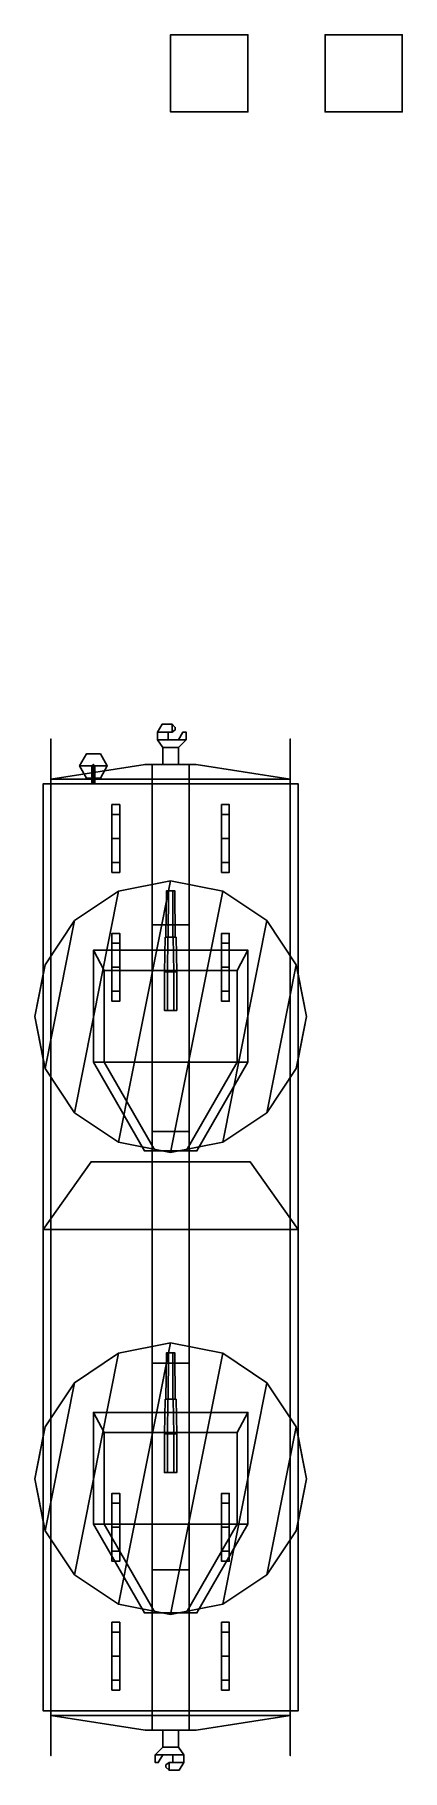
# Model space of a CAD drawing. Header units: millimetres. Extents: x -1.8 to 3, y -6.8 to 15.7.
import ezdxf

# ---------------------------------------------------------------- set-up
doc = ezdxf.new("R2010")
doc.units = ezdxf.units.MM
for name, color, linetype in [('gun', 1, 'Continuous'), ('turret', 2, 'Continuous'), ('wheel', 2, 'Continuous')]:
    doc.layers.add(name, color=color, linetype=linetype)

msp = doc.modelspace()

# ---------------------------------------------------------------- linework, layer by layer
for points in [[(1, 15.72, 1), (1, 15.72), (0, 15.72), (0, 15.72, 1)], [(1, 15.72), (1, 14.72), (0, 14.72), (0, 15.72)], [(0, 15.72), (0, 14.72), (0, 14.72, 1), (0, 15.72, 1)], [(0, 15.72, 1), (0, 14.72, 1), (1, 14.72, 1), (1, 15.72, 1)], [(1, 14.72, 1), (1, 14.72), (1, 15.72), (1, 15.72, 1)], [(3, 15.72), (3, 14.72), (2, 14.72), (2, 15.72)], [(2, 15.72), (2, 14.72), (3, 14.72), (3, 15.72)], [(0, 14.72, 1), (0, 14.72), (1, 14.72), (1, 14.72, 1)], [(-0.11, 6.78, 0.77), (-0.17, 6.68, 0.77), (-0.17, 6.68, 0.97), (-0.11, 6.78, 0.97)], [(0.02, 6.78, 0.77), (0.02, 6.68, 0.77), (-0.17, 6.68, 0.77), (-0.11, 6.78, 0.77)], [(-0.17, 6.68, 0.97), (0.02, 6.68, 0.97), (0.02, 6.78, 0.97), (-0.11, 6.78, 0.97)], [(-0.11, 6.78, 0.97), (0.02, 6.78, 0.97), (0.02, 6.78, 0.77), (-0.11, 6.78, 0.77)], [(0.02, 6.68, 0.97), (0.06, 6.71, 0.97), (0.06, 6.74, 0.97), (0.02, 6.78, 0.97)], [(0.06, 6.74, 0.77), (0.06, 6.71, 0.77), (0.02, 6.68, 0.77), (0.02, 6.78, 0.77)], [(0.02, 6.78, 0.97), (0.06, 6.74, 0.97), (0.06, 6.74, 0.77), (0.02, 6.78, 0.77)], [(-1.55, 6.59, 0.35), (-1.55, -6.59, 0.35), (-1.55, -6.51, 0.71), (-1.55, 6.51, 0.71)], [(-1.55, 6.51, 0.71), (-1.55, -6.51, 0.71), (-1.55, -6.59, 0.35), (-1.55, 6.59, 0.35)], [(-0.17, 6.58, 0.97), (-0.03, 6.58, 0.97), (-0.03, 6.68, 0.97), (-0.17, 6.68, 0.97)], [(-0.03, 6.68, 0.77), (-0.03, 6.58, 0.77), (-0.17, 6.58, 0.77), (-0.17, 6.68, 0.77)], [(-0.17, 6.68, 0.77), (-0.17, 6.58, 0.77), (-0.17, 6.58, 0.97), (-0.17, 6.68, 0.97)], [(-0.1, 6.48, 0.97), (0.1, 6.48, 0.97), (0.2, 6.58, 0.97), (-0.17, 6.58, 0.97)], [(0.2, 6.58, 0.77), (0.1, 6.48, 0.77), (-0.1, 6.48, 0.77), (-0.17, 6.58, 0.77)], [(-0.17, 6.58, 0.77), (-0.1, 6.48, 0.77), (-0.1, 6.48, 0.97), (-0.17, 6.58, 0.97)], [(-0.03, 6.68, 0.97), (-0.03, 6.58, 0.97), (-0.03, 6.58, 0.77), (-0.03, 6.68, 0.77)], [(-0.03, 6.68, 0.77), (0.02, 6.68, 0.77), (0.02, 6.68, 0.97), (-0.03, 6.68, 0.97)], [(-0.03, 6.58, 0.97), (0.1, 6.58, 0.97), (0.1, 6.58, 0.77), (-0.03, 6.58, 0.77)], [(0.02, 6.68, 0.77), (0.06, 6.71, 0.77), (0.06, 6.71, 0.97), (0.02, 6.68, 0.97)], [(0.06, 6.74, 0.97), (0.06, 6.71, 0.97), (0.06, 6.71, 0.77), (0.06, 6.74, 0.77)], [(0.16, 6.68, 0.77), (0.1, 6.58, 0.77), (0.1, 6.58, 0.97), (0.16, 6.68, 0.97)], [(0.2, 6.68, 0.77), (0.2, 6.58, 0.77), (0.1, 6.58, 0.77), (0.16, 6.68, 0.77)], [(0.1, 6.58, 0.97), (0.2, 6.58, 0.97), (0.2, 6.68, 0.97), (0.16, 6.68, 0.97)], [(0.2, 6.58, 0.97), (0.1, 6.48, 0.97), (0.1, 6.48, 0.77), (0.2, 6.58, 0.77)], [(0.16, 6.68, 0.97), (0.2, 6.68, 0.97), (0.2, 6.68, 0.77), (0.16, 6.68, 0.77)], [(0.2, 6.68, 0.97), (0.2, 6.58, 0.97), (0.2, 6.58, 0.77), (0.2, 6.68, 0.77)], [(1.55, 6.51, 0.71), (1.55, -6.51, 0.71), (1.55, -6.59, 0.35), (1.55, 6.59, 0.35)], [(1.55, 6.59, 0.35), (1.55, -6.59, 0.35), (1.55, -6.51, 0.71), (1.55, 6.51, 0.71)], [(-1.55, 6.51, 0.71), (-1.55, -6.51, 0.71), (-1.55, -6.51, 0.89), (-1.55, 6.51, 0.89)], [(-1.55, 6.51, 0.89), (-1.55, -6.51, 0.89), (-1.55, -6.51, 0.71), (-1.55, 6.51, 0.71)], [(-1.55, 6.5, 1.02), (-1.55, -6.5, 1.02), (-1.55, -6.51, 0.89), (-1.55, 6.51, 0.89)], [(-1.55, 6.51, 0.89), (-1.55, -6.51, 0.89), (-1.55, -6.5, 1.02), (-1.55, 6.5, 1.02)], [(-1.55, 6.45, 1.15), (-1.55, -6.45, 1.15), (-1.55, -6.5, 1.02), (-1.55, 6.5, 1.02)], [(-1.55, 6.5, 1.02), (-1.55, -6.5, 1.02), (-1.55, -6.45, 1.15), (-1.55, 6.45, 1.15)], [(-1.09, 6.396, 1.94), (-1.18, 6.24, 1.94), (-0.82, 6.24, 1.94), (-0.91, 6.396, 1.94)], [(-0.91, 6.396, 1.94), (-0.82, 6.24, 1.94), (-1.18, 6.24, 1.94), (-1.09, 6.396, 1.94)], [(-0.1, 6.48, 0.81), (-0.1, 6.26, 0.81), (-0.1, 6.26, 0.93), (-0.1, 6.48, 0.93)], [(-0.1, 6.48, 0.93), (-0.1, 6.26, 0.93), (0.1, 6.26, 0.93), (0.1, 6.48, 0.93)], [(0.1, 6.48, 0.81), (0.1, 6.26, 0.81), (-0.1, 6.26, 0.81), (-0.1, 6.48, 0.81)], [(-0.1, 6.48, 0.77), (0.1, 6.48, 0.77), (0.1, 6.48, 0.97), (-0.1, 6.48, 0.97)], [(0.1, 6.26, 0.93), (0.1, 6.26, 0.81), (0.1, 6.48, 0.81), (0.1, 6.48, 0.93)], [(1.55, 6.5, 1.02), (1.55, -6.5, 1.02), (1.55, -6.51, 0.89), (1.55, 6.51, 0.89)], [(1.55, 6.51, 0.89), (1.55, -6.51, 0.89), (1.55, -6.5, 1.02), (1.55, 6.5, 1.02)], [(1.55, 6.51, 0.71), (1.55, -6.51, 0.71), (1.55, -6.51, 0.89), (1.55, 6.51, 0.89)], [(1.55, 6.51, 0.89), (1.55, -6.51, 0.89), (1.55, -6.51, 0.71), (1.55, 6.51, 0.71)], [(1.55, 6.45, 1.15), (1.55, -6.45, 1.15), (1.55, -6.5, 1.02), (1.55, 6.5, 1.02)], [(1.55, 6.5, 1.02), (1.55, -6.5, 1.02), (1.55, -6.45, 1.15), (1.55, 6.45, 1.15)], [(-0.33, 6.26, 1.15), (-1.55, 6.07, 1.15), (-1.55, 6.07, 1.35), (-0.33, 6.26, 1.35)], [(-0.33, 6.26, 1.35), (-1.55, 6.07, 1.35), (1.55, 6.07, 1.35), (0.33, 6.26, 1.35)], [(0.33, 6.26, 1.15), (1.55, 6.07, 1.15), (-1.55, 6.07, 1.15), (-0.33, 6.26, 1.15)], [(-0.82, 6.24, 1.94), (-0.91, 6.084, 1.94), (-1.09, 6.084, 1.94), (-1.18, 6.24, 1.94)], [(-1.18, 6.24, 1.94), (-1.09, 6.084, 1.94), (-0.91, 6.084, 1.94), (-0.82, 6.24, 1.94)], [(-1, 6.26, 1.35), (-1.02, 6.24, 1.35), (-1.02, 6.24, 1.94), (-1, 6.26, 1.94)], [(-1.02, 6.24, 1.35), (-1, 6.22, 1.35), (-1, 6.22, 1.94), (-1.02, 6.24, 1.94)], [(-1, 6.01, 1.78), (-1.02, 6.01, 1.8), (-1.02, 6.24, 1.8), (-1, 6.22, 1.78)], [(-1.02, 6.01, 1.8), (-1, 6.01, 1.82), (-1, 6.22, 1.82), (-1.02, 6.24, 1.8)], [(-0.98, 6.24, 1.35), (-1, 6.26, 1.35), (-1, 6.26, 1.94), (-0.98, 6.24, 1.94)], [(-1, 6.22, 1.35), (-0.98, 6.24, 1.35), (-0.98, 6.24, 1.94), (-1, 6.22, 1.94)], [(-0.98, 6.01, 1.8), (-1, 6.01, 1.78), (-1, 6.22, 1.78), (-0.98, 6.24, 1.8)], [(-1, 6.01, 1.82), (-0.98, 6.01, 1.8), (-0.98, 6.24, 1.8), (-1, 6.22, 1.82)], [(0.33, 6.26, 1.35), (0.33, 6.26, 1.15), (-0.33, 6.26, 1.15), (-0.33, 6.26, 1.35)], [(-0.24, 6.26, 0.77), (-0.24, -6.26, 0.77), (-0.24, -6.26, 1.15), (-0.24, 6.26, 1.15)], [(0.24, 6.26, 1.15), (0.24, 6.26, 0.77), (-0.24, 6.26, 0.77), (-0.24, 6.26, 1.15)], [(-0.1, 6.26, 0.93), (-0.1, 6.26, 0.81), (0.1, 6.26, 0.81), (0.1, 6.26, 0.93)], [(0.24, -6.26, 1.15), (0.24, -6.26, 0.77), (0.24, 6.26, 0.77), (0.24, 6.26, 1.15)], [(1.55, 6.07, 1.35), (1.55, 6.07, 1.15), (0.33, 6.26, 1.15), (0.33, 6.26, 1.35)], [(-1.65, 6.01, 1.35), (-1.65, -6.01, 1.35), (-1.65, -6.01, 3.05), (-1.65, 6.01, 3.05)], [(-1.65, 6.01, 3.05), (-1.65, 0.23, 3.05), (1.65, 0.23, 3.05), (1.65, 6.01, 3.05)], [(1.65, 6.01, 3.05), (1.65, 6.01, 1.35), (-1.65, 6.01, 1.35), (-1.65, 6.01, 3.05)], [(1.65, 6.01, 1.35), (1.65, -6.01, 1.35), (-1.65, -6.01, 1.35), (-1.65, 6.01, 1.35)], [(1.55, 6.07, 1.15), (1.55, -6.07, 1.15), (-1.55, -6.07, 1.15), (-1.55, 6.07, 1.15)], [(-1.55, 6.07, 1.15), (-1.55, -6.07, 1.15), (-1.55, -6.07, 1.35), (-1.55, 6.07, 1.35)], [(-1.55, 6.07, 1.35), (-1.55, 6.01, 1.35), (1.55, 6.01, 1.35), (1.55, 6.07, 1.35)], [(1.55, -6.07, 1.35), (1.55, -6.07, 1.15), (1.55, 6.07, 1.15), (1.55, 6.07, 1.35)], [(1.65, -6.01, 3.05), (1.65, -6.01, 1.35), (1.65, 6.01, 1.35), (1.65, 6.01, 3.05)], [(-0.674, 4.616, 3.23), (-1.245, 1.745, 3.23), (-0.674, 1.364, 3.23), (0, 4.75, 3.23)], [(0, 4.75, 3.05), (-0.674, 4.616, 3.05), (-0.674, 4.616, 3.23), (0, 4.75, 3.23)], [(0, 4.75, 3.23), (-0.674, 1.364, 3.23), (0, 1.23, 3.23), (0.674, 4.616, 3.23)], [(0.674, 4.616, 3.05), (0, 4.75, 3.05), (0, 4.75, 3.23), (0.674, 4.616, 3.23)], [(-1.245, 4.235, 3.23), (-1.626, 2.316, 3.23), (-1.245, 1.745, 3.23), (-0.674, 4.616, 3.23)], [(-0.674, 4.616, 3.05), (-1.245, 4.235, 3.05), (-1.245, 4.235, 3.23), (-0.674, 4.616, 3.23)], [(0.674, 4.616, 3.23), (0, 1.23, 3.23), (0.674, 1.364, 3.23), (1.245, 4.235, 3.23)], [(1.245, 4.235, 3.05), (0.674, 4.616, 3.05), (0.674, 4.616, 3.23), (1.245, 4.235, 3.23)], [(-1.626, 3.664, 3.23), (-1.76, 2.99, 3.23), (-1.626, 2.316, 3.23), (-1.245, 4.235, 3.23)], [(-1.245, 4.235, 3.05), (-1.626, 3.664, 3.05), (-1.626, 3.664, 3.23), (-1.245, 4.235, 3.23)], [(-0.24, 1.5, 0.39), (-0.24, -1.5, 0.39), (-0.24, -4.18, 0.77), (-0.24, 4.18, 0.77)], [(0.24, 4.18, 0.77), (0.24, 1.5, 0.39), (-0.24, 1.5, 0.39), (-0.24, 4.18, 0.77)], [(0.24, -4.18, 0.77), (0.24, -1.5, 0.39), (0.24, 1.5, 0.39), (0.24, 4.18, 0.77)], [(1.245, 4.235, 3.23), (0.674, 1.364, 3.23), (1.245, 1.745, 3.23), (1.626, 3.664, 3.23)], [(1.626, 3.664, 3.05), (1.245, 4.235, 3.05), (1.245, 4.235, 3.23), (1.626, 3.664, 3.23)], [(-1.626, 3.664, 3.05), (-1.76, 2.99, 3.05), (-1.76, 2.99, 3.23), (-1.626, 3.664, 3.23)], [(1.626, 3.664, 3.23), (1.245, 1.745, 3.23), (1.626, 2.316, 3.23), (1.76, 2.99, 3.23)], [(1.76, 2.99, 3.05), (1.626, 3.664, 3.05), (1.626, 3.664, 3.23), (1.76, 2.99, 3.23)], [(-1.65, 3.543, 3.05), (-1.65, 2.437, 3.05), (-1.65, 2.437, 3.05), (-1.76, 2.99, 3.05)], [(1.65, 2.437, 3.05), (1.65, 3.543, 3.05), (1.76, 2.99, 3.05), (1.65, 2.437, 3.05)], [(-1.76, 2.99, 3.05), (-1.626, 2.316, 3.05), (-1.626, 2.316, 3.23), (-1.76, 2.99, 3.23)], [(1.626, 2.316, 3.05), (1.76, 2.99, 3.05), (1.76, 2.99, 3.23), (1.626, 2.316, 3.23)], [(-1.626, 2.316, 3.05), (-1.245, 1.745, 3.05), (-1.245, 1.745, 3.23), (-1.626, 2.316, 3.23)], [(1.245, 1.745, 3.05), (1.626, 2.316, 3.05), (1.626, 2.316, 3.23), (1.245, 1.745, 3.23)], [(-1.245, 1.745, 3.05), (-0.674, 1.364, 3.05), (-0.674, 1.364, 3.23), (-1.245, 1.745, 3.23)], [(0.674, 1.364, 3.05), (1.245, 1.745, 3.05), (1.245, 1.745, 3.23), (0.674, 1.364, 3.23)], [(-0.674, 1.364, 3.05), (0, 1.23, 3.05), (0, 1.23, 3.23), (-0.674, 1.364, 3.23)], [(0.24, 1.5, 0.39), (0.24, -1.5, 0.39), (-0.24, -1.5, 0.39), (-0.24, 1.5, 0.39)], [(0, 1.23, 3.05), (0.674, 1.364, 3.05), (0.674, 1.364, 3.23), (0, 1.23, 3.23)], [(-1.03, 1.11, 3.05), (-1.65, 0.23, 3.05), (-1.65, 0.23, 3.65), (-1.03, 1.11, 3.65)], [(-1.03, 1.11, 3.65), (-1.65, 0.23, 3.65), (1.65, 0.23, 3.65), (1.03, 1.11, 3.65)], [(1.03, 1.11, 3.65), (1.03, 1.11, 3.05), (-1.03, 1.11, 3.05), (-1.03, 1.11, 3.65)], [(1.65, 0.23, 3.65), (1.65, 0.23, 3.05), (1.03, 1.11, 3.05), (1.03, 1.11, 3.65)], [(-1.65, 0.23, 3.05), (-1.65, -6.01, 3.05), (-1.65, -6.01, 3.65), (-1.65, 0.23, 3.65)], [(-1.65, 0.23, 3.65), (-1.65, -6.01, 3.65), (1.65, -6.01, 3.65), (1.65, 0.23, 3.65)], [(1.65, -6.01, 3.65), (1.65, -6.01, 3.05), (1.65, 0.23, 3.05), (1.65, 0.23, 3.65)], [(-0.674, -1.374, 3.83), (-1.245, -4.245, 3.83), (-0.674, -4.626, 3.83), (0, -1.24, 3.83)], [(0, -1.24, 3.83), (-0.674, -4.626, 3.83), (0, -4.76, 3.83), (0.674, -1.374, 3.83)], [(0, -1.24, 3.65), (-0.674, -1.374, 3.65), (-0.674, -1.374, 3.83), (0, -1.24, 3.83)], [(0.674, -1.374, 3.65), (0, -1.24, 3.65), (0, -1.24, 3.83), (0.674, -1.374, 3.83)], [(-1.245, -1.755, 3.83), (-1.626, -3.674, 3.83), (-1.245, -4.245, 3.83), (-0.674, -1.374, 3.83)], [(-0.674, -1.374, 3.65), (-1.245, -1.755, 3.65), (-1.245, -1.755, 3.83), (-0.674, -1.374, 3.83)], [(-0.24, -4.18, 0.77), (-0.24, -1.5, 0.39), (0.24, -1.5, 0.39), (0.24, -4.18, 0.77)], [(0.674, -1.374, 3.83), (0, -4.76, 3.83), (0.674, -4.626, 3.83), (1.245, -1.755, 3.83)], [(1.245, -1.755, 3.65), (0.674, -1.374, 3.65), (0.674, -1.374, 3.83), (1.245, -1.755, 3.83)], [(-1.626, -2.326, 3.83), (-1.76, -3, 3.83), (-1.626, -3.674, 3.83), (-1.245, -1.755, 3.83)], [(-1.245, -1.755, 3.65), (-1.626, -2.326, 3.65), (-1.626, -2.326, 3.83), (-1.245, -1.755, 3.83)], [(1.245, -1.755, 3.83), (0.674, -4.626, 3.83), (1.245, -4.245, 3.83), (1.626, -2.326, 3.83)], [(1.626, -2.326, 3.65), (1.245, -1.755, 3.65), (1.245, -1.755, 3.83), (1.626, -2.326, 3.83)], [(-1.626, -2.326, 3.65), (-1.76, -3, 3.65), (-1.76, -3, 3.83), (-1.626, -2.326, 3.83)], [(-1.65, -2.447, 3.65), (-1.65, -3.553, 3.65), (-1.65, -3.553, 3.65), (-1.76, -3, 3.65)], [(1.626, -2.326, 3.83), (1.245, -4.245, 3.83), (1.626, -3.674, 3.83), (1.76, -3, 3.83)], [(1.76, -3, 3.65), (1.626, -2.326, 3.65), (1.626, -2.326, 3.83), (1.76, -3, 3.83)], [(1.65, -3.553, 3.65), (1.65, -2.447, 3.65), (1.76, -3, 3.65), (1.65, -3.553, 3.65)], [(-1.76, -3, 3.65), (-1.626, -3.674, 3.65), (-1.626, -3.674, 3.83), (-1.76, -3, 3.83)], [(1.626, -3.674, 3.65), (1.76, -3, 3.65), (1.76, -3, 3.83), (1.626, -3.674, 3.83)], [(-1.626, -3.674, 3.65), (-1.245, -4.245, 3.65), (-1.245, -4.245, 3.83), (-1.626, -3.674, 3.83)], [(1.245, -4.245, 3.65), (1.626, -3.674, 3.65), (1.626, -3.674, 3.83), (1.245, -4.245, 3.83)], [(-1.245, -4.245, 3.65), (-0.674, -4.626, 3.65), (-0.674, -4.626, 3.83), (-1.245, -4.245, 3.83)], [(0.674, -4.626, 3.65), (1.245, -4.245, 3.65), (1.245, -4.245, 3.83), (0.674, -4.626, 3.83)], [(-0.674, -4.626, 3.65), (0, -4.76, 3.65), (0, -4.76, 3.83), (-0.674, -4.626, 3.83)], [(0, -4.76, 3.65), (0.674, -4.626, 3.65), (0.674, -4.626, 3.83), (0, -4.76, 3.83)], [(-1.65, -6.01, 3.05), (-1.65, -6.01, 1.35), (1.65, -6.01, 1.35), (1.65, -6.01, 3.05)], [(-1.65, -6.01, 3.65), (-1.65, -6.01, 3.05), (1.65, -6.01, 3.05), (1.65, -6.01, 3.65)], [(-1.55, -6.01, 1.35), (-1.55, -6.07, 1.35), (1.55, -6.07, 1.35), (1.55, -6.01, 1.35)], [(-0.33, -6.26, 1.15), (-1.55, -6.07, 1.15), (1.55, -6.07, 1.15), (0.33, -6.26, 1.15)], [(0.33, -6.26, 1.35), (1.55, -6.07, 1.35), (-1.55, -6.07, 1.35), (-0.33, -6.26, 1.35)], [(-1.55, -6.07, 1.35), (-1.55, -6.07, 1.15), (-0.33, -6.26, 1.15), (-0.33, -6.26, 1.35)], [(0.33, -6.26, 1.15), (1.55, -6.07, 1.15), (1.55, -6.07, 1.35), (0.33, -6.26, 1.35)], [(-0.33, -6.26, 1.35), (-0.33, -6.26, 1.15), (0.33, -6.26, 1.15), (0.33, -6.26, 1.35)], [(-0.24, -6.26, 1.15), (-0.24, -6.26, 0.77), (0.24, -6.26, 0.77), (0.24, -6.26, 1.15)], [(0.1, -6.48, 0.93), (0.1, -6.26, 0.93), (-0.1, -6.26, 0.93), (-0.1, -6.48, 0.93)], [(-0.1, -6.48, 0.81), (-0.1, -6.26, 0.81), (0.1, -6.26, 0.81), (0.1, -6.48, 0.81)], [(-0.1, -6.26, 0.93), (-0.1, -6.26, 0.81), (-0.1, -6.48, 0.81), (-0.1, -6.48, 0.93)], [(0.1, -6.48, 0.81), (0.1, -6.26, 0.81), (0.1, -6.26, 0.93), (0.1, -6.48, 0.93)], [(-0.2, -6.58, 0.97), (-0.1, -6.48, 0.97), (-0.1, -6.48, 0.77), (-0.2, -6.58, 0.77)], [(0.1, -6.48, 0.97), (-0.1, -6.48, 0.97), (-0.2, -6.58, 0.97), (0.17, -6.58, 0.97)], [(-0.2, -6.58, 0.77), (-0.1, -6.48, 0.77), (0.1, -6.48, 0.77), (0.17, -6.58, 0.77)], [(0.1, -6.48, 0.77), (-0.1, -6.48, 0.77), (-0.1, -6.48, 0.97), (0.1, -6.48, 0.97)], [(0.17, -6.58, 0.77), (0.1, -6.48, 0.77), (0.1, -6.48, 0.97), (0.17, -6.58, 0.97)], [(-0.2, -6.68, 0.97), (-0.2, -6.58, 0.97), (-0.2, -6.58, 0.77), (-0.2, -6.68, 0.77)], [(-0.1, -6.58, 0.97), (-0.2, -6.58, 0.97), (-0.2, -6.68, 0.97), (-0.16, -6.68, 0.97)], [(-0.2, -6.68, 0.77), (-0.2, -6.58, 0.77), (-0.1, -6.58, 0.77), (-0.16, -6.68, 0.77)], [(-0.16, -6.68, 0.97), (-0.2, -6.68, 0.97), (-0.2, -6.68, 0.77), (-0.16, -6.68, 0.77)], [(-0.16, -6.68, 0.77), (-0.1, -6.58, 0.77), (-0.1, -6.58, 0.97), (-0.16, -6.68, 0.97)], [(0.03, -6.58, 0.97), (-0.1, -6.58, 0.97), (-0.1, -6.58, 0.77), (0.03, -6.58, 0.77)], [(-0.02, -6.68, 0.97), (-0.06, -6.71, 0.97), (-0.06, -6.74, 0.97), (-0.02, -6.78, 0.97)], [(-0.02, -6.68, 0.77), (-0.06, -6.71, 0.77), (-0.06, -6.71, 0.97), (-0.02, -6.68, 0.97)], [(-0.06, -6.74, 0.77), (-0.06, -6.71, 0.77), (-0.02, -6.68, 0.77), (-0.02, -6.78, 0.77)], [(-0.06, -6.74, 0.97), (-0.06, -6.71, 0.97), (-0.06, -6.71, 0.77), (-0.06, -6.74, 0.77)], [(-0.02, -6.78, 0.97), (-0.06, -6.74, 0.97), (-0.06, -6.74, 0.77), (-0.02, -6.78, 0.77)], [(0.03, -6.68, 0.77), (-0.02, -6.68, 0.77), (-0.02, -6.68, 0.97), (0.03, -6.68, 0.97)], [(0.17, -6.68, 0.97), (-0.02, -6.68, 0.97), (-0.02, -6.78, 0.97), (0.11, -6.78, 0.97)], [(-0.02, -6.78, 0.77), (-0.02, -6.68, 0.77), (0.17, -6.68, 0.77), (0.11, -6.78, 0.77)], [(0.03, -6.68, 0.97), (0.03, -6.58, 0.97), (0.03, -6.58, 0.77), (0.03, -6.68, 0.77)], [(0.17, -6.58, 0.97), (0.03, -6.58, 0.97), (0.03, -6.68, 0.97), (0.17, -6.68, 0.97)], [(0.03, -6.68, 0.77), (0.03, -6.58, 0.77), (0.17, -6.58, 0.77), (0.17, -6.68, 0.77)], [(0.11, -6.78, 0.77), (0.17, -6.68, 0.77), (0.17, -6.68, 0.97), (0.11, -6.78, 0.97)], [(0.17, -6.68, 0.77), (0.17, -6.58, 0.77), (0.17, -6.58, 0.97), (0.17, -6.68, 0.97)], [(0.11, -6.78, 0.97), (-0.02, -6.78, 0.97), (-0.02, -6.78, 0.77), (0.11, -6.78, 0.77)]]:
    msp.add_3dface(points)
at = {"layer": 'gun'}
for points in [[(-0.028, 4.62, 3.438), (-0.055, 4.62, 3.39), (-0.06, 4.02, 3.39), (-0.03, 4.02, 3.442)], [(-0.055, 4.62, 3.39), (-0.028, 4.62, 3.342), (-0.03, 4.02, 3.338), (-0.06, 4.02, 3.39)], [(0.055, 4.62, 3.39), (-0.055, 4.62, 3.39), (-0.028, 4.62, 3.438), (0.027, 4.62, 3.438)], [(0.027, 4.62, 3.342), (-0.028, 4.62, 3.342), (-0.055, 4.62, 3.39), (0.055, 4.62, 3.39)], [(0.027, 4.62, 3.438), (-0.028, 4.62, 3.438), (-0.03, 4.02, 3.442), (0.03, 4.02, 3.442)], [(-0.028, 4.62, 3.342), (0.027, 4.62, 3.342), (0.03, 4.02, 3.338), (-0.03, 4.02, 3.338)], [(0.027, 4.62, 3.342), (0.055, 4.62, 3.39), (0.06, 4.02, 3.39), (0.03, 4.02, 3.338)], [(0.055, 4.62, 3.39), (0.027, 4.62, 3.438), (0.03, 4.02, 3.442), (0.06, 4.02, 3.39)], [(-0.035, 4.02, 3.451), (-0.07, 4.02, 3.39), (-0.08, 3.57, 3.39), (-0.04, 3.57, 3.459)], [(-0.07, 4.02, 3.39), (-0.035, 4.02, 3.329), (-0.04, 3.57, 3.321), (-0.08, 3.57, 3.39)], [(0.035, 4.02, 3.329), (-0.035, 4.02, 3.329), (-0.07, 4.02, 3.39), (0.07, 4.02, 3.39)], [(0.07, 4.02, 3.39), (-0.07, 4.02, 3.39), (-0.035, 4.02, 3.451), (0.035, 4.02, 3.451)], [(0.035, 4.02, 3.451), (-0.035, 4.02, 3.451), (-0.04, 3.57, 3.459), (0.04, 3.57, 3.459)], [(-0.035, 4.02, 3.329), (0.035, 4.02, 3.329), (0.04, 3.57, 3.321), (-0.04, 3.57, 3.321)], [(0.07, 4.02, 3.39), (0.035, 4.02, 3.451), (0.04, 3.57, 3.459), (0.08, 3.57, 3.39)], [(0.035, 4.02, 3.329), (0.07, 4.02, 3.39), (0.08, 3.57, 3.39), (0.04, 3.57, 3.321)], [(-0.04, 3.57, 3.459), (-0.08, 3.57, 3.39), (-0.08, 3.07, 3.39), (-0.04, 3.07, 3.459)], [(-0.08, 3.57, 3.39), (-0.04, 3.57, 3.321), (-0.04, 3.07, 3.321), (-0.08, 3.07, 3.39)], [(0.04, 3.57, 3.459), (-0.04, 3.57, 3.459), (-0.04, 3.07, 3.459), (0.04, 3.07, 3.459)], [(-0.04, 3.57, 3.321), (0.04, 3.57, 3.321), (0.04, 3.07, 3.321), (-0.04, 3.07, 3.321)], [(0.08, 3.57, 3.39), (0.04, 3.57, 3.459), (0.04, 3.07, 3.459), (0.08, 3.07, 3.39)], [(0.04, 3.57, 3.321), (0.08, 3.57, 3.39), (0.08, 3.07, 3.39), (0.04, 3.07, 3.321)], [(-0.055, -1.37, 3.99), (-0.028, -1.37, 3.942), (-0.03, -1.97, 3.938), (-0.06, -1.97, 3.99)], [(-0.028, -1.37, 4.038), (-0.055, -1.37, 3.99), (-0.06, -1.97, 3.99), (-0.03, -1.97, 4.042)], [(0.027, -1.37, 3.942), (-0.028, -1.37, 3.942), (-0.055, -1.37, 3.99), (0.055, -1.37, 3.99)], [(0.055, -1.37, 3.99), (-0.055, -1.37, 3.99), (-0.028, -1.37, 4.038), (0.027, -1.37, 4.038)], [(-0.028, -1.37, 3.942), (0.027, -1.37, 3.942), (0.03, -1.97, 3.938), (-0.03, -1.97, 3.938)], [(0.027, -1.37, 4.038), (-0.028, -1.37, 4.038), (-0.03, -1.97, 4.042), (0.03, -1.97, 4.042)], [(0.027, -1.37, 3.942), (0.055, -1.37, 3.99), (0.06, -1.97, 3.99), (0.03, -1.97, 3.938)], [(0.055, -1.37, 3.99), (0.027, -1.37, 4.038), (0.03, -1.97, 4.042), (0.06, -1.97, 3.99)], [(-0.07, -1.97, 3.99), (-0.035, -1.97, 3.929), (-0.04, -2.42, 3.921), (-0.08, -2.42, 3.99)], [(-0.035, -1.97, 4.051), (-0.07, -1.97, 3.99), (-0.08, -2.42, 3.99), (-0.04, -2.42, 4.059)], [(0.07, -1.97, 3.99), (-0.07, -1.97, 3.99), (-0.035, -1.97, 4.051), (0.035, -1.97, 4.051)], [(0.035, -1.97, 3.929), (-0.035, -1.97, 3.929), (-0.07, -1.97, 3.99), (0.07, -1.97, 3.99)], [(-0.035, -1.97, 3.929), (0.035, -1.97, 3.929), (0.04, -2.42, 3.921), (-0.04, -2.42, 3.921)], [(0.035, -1.97, 4.051), (-0.035, -1.97, 4.051), (-0.04, -2.42, 4.059), (0.04, -2.42, 4.059)], [(0.035, -1.97, 3.929), (0.07, -1.97, 3.99), (0.08, -2.42, 3.99), (0.04, -2.42, 3.921)], [(0.07, -1.97, 3.99), (0.035, -1.97, 4.051), (0.04, -2.42, 4.059), (0.08, -2.42, 3.99)], [(-0.08, -2.42, 3.99), (-0.04, -2.42, 3.921), (-0.04, -2.92, 3.921), (-0.08, -2.92, 3.99)], [(-0.04, -2.42, 4.059), (-0.08, -2.42, 3.99), (-0.08, -2.92, 3.99), (-0.04, -2.92, 4.059)], [(-0.04, -2.42, 3.921), (0.04, -2.42, 3.921), (0.04, -2.92, 3.921), (-0.04, -2.92, 3.921)], [(0.04, -2.42, 4.059), (-0.04, -2.42, 4.059), (-0.04, -2.92, 4.059), (0.04, -2.92, 4.059)], [(0.04, -2.42, 3.921), (0.08, -2.42, 3.99), (0.08, -2.92, 3.99), (0.04, -2.92, 3.921)], [(0.08, -2.42, 3.99), (0.04, -2.42, 4.059), (0.04, -2.92, 4.059), (0.08, -2.92, 3.99)]]:
    msp.add_3dface(points, dxfattribs=at)
at = {"layer": 'turret'}
for points in [[(-1, 3.85, 3.23), (-1, 2.4, 3.23), (-0.86, 2.4, 3.85), (-0.86, 3.59, 3.85)], [(0.86, 3.59, 3.85), (1, 3.85, 3.23), (-1, 3.85, 3.23), (-0.86, 3.59, 3.85)], [(0.86, 2.4, 3.85), (1, 2.4, 3.23), (1, 3.85, 3.23), (0.86, 3.59, 3.85)], [(-0.86, 3.59, 3.85), (-0.86, 2.4, 3.85), (0.86, 2.4, 3.85), (0.86, 3.59, 3.85)], [(-1, 2.4, 3.23), (-0.34, 1.25, 3.23), (-0.2, 1.25, 3.85), (-0.86, 2.4, 3.85)], [(-0.86, 2.4, 3.85), (-0.2, 1.25, 3.85), (0.2, 1.25, 3.85), (0.86, 2.4, 3.85)], [(0.2, 1.25, 3.85), (0.34, 1.25, 3.23), (1, 2.4, 3.23), (0.86, 2.4, 3.85)], [(-0.2, 1.25, 3.85), (-0.34, 1.25, 3.23), (0.34, 1.25, 3.23), (0.2, 1.25, 3.85)], [(0.86, -2.4, 4.45), (1, -2.14, 3.83), (-1, -2.14, 3.83), (-0.86, -2.4, 4.45)], [(-1, -2.14, 3.83), (-1, -3.59, 3.83), (-0.86, -3.59, 4.45), (-0.86, -2.4, 4.45)], [(0.86, -3.59, 4.45), (1, -3.59, 3.83), (1, -2.14, 3.83), (0.86, -2.4, 4.45)], [(-0.86, -2.4, 4.45), (-0.86, -3.59, 4.45), (0.86, -3.59, 4.45), (0.86, -2.4, 4.45)], [(-1, -3.59, 3.83), (-0.34, -4.74, 3.83), (-0.2, -4.74, 4.45), (-0.86, -3.59, 4.45)], [(-0.86, -3.59, 4.45), (-0.2, -4.74, 4.45), (0.2, -4.74, 4.45), (0.86, -3.59, 4.45)], [(0.2, -4.74, 4.45), (0.34, -4.74, 3.83), (1, -3.59, 3.83), (0.86, -3.59, 4.45)], [(-0.2, -4.74, 4.45), (-0.34, -4.74, 3.83), (0.34, -4.74, 3.83), (0.2, -4.74, 4.45)]]:
    msp.add_3dface(points, dxfattribs=at)
at = {"layer": 'wheel'}
for points in [[(-0.66, 5.611, 0.731), (-0.66, 5.74, 0.42), (-0.76, 5.74, 0.42), (-0.76, 5.611, 0.731)], [(-0.66, 5.74, 0.42), (-0.66, 5.611, 0.109), (-0.76, 5.611, 0.109), (-0.76, 5.74, 0.42)], [(-0.76, 4.86, 0.42), (-0.76, 5.611, 0.731), (-0.76, 5.74, 0.42), (-0.76, 4.989, 0.109)], [(-0.76, 4.989, 0.109), (-0.76, 5.74, 0.42), (-0.76, 5.611, 0.109), (-0.76, 5.3, -0.02)], [(-0.66, 4.989, 0.109), (-0.66, 5.74, 0.42), (-0.66, 5.611, 0.731), (-0.66, 4.86, 0.42)], [(-0.66, 5.3, -0.02), (-0.66, 5.611, 0.109), (-0.66, 5.74, 0.42), (-0.66, 4.989, 0.109)], [(0.66, 4.86, 0.42), (0.66, 5.611, 0.731), (0.66, 5.74, 0.42), (0.66, 4.989, 0.109)], [(0.76, 5.611, 0.731), (0.76, 5.74, 0.42), (0.66, 5.74, 0.42), (0.66, 5.611, 0.731)], [(0.66, 4.989, 0.109), (0.66, 5.74, 0.42), (0.66, 5.611, 0.109), (0.66, 5.3, -0.02)], [(0.76, 5.74, 0.42), (0.76, 5.611, 0.109), (0.66, 5.611, 0.109), (0.66, 5.74, 0.42)], [(0.76, 4.989, 0.109), (0.76, 5.74, 0.42), (0.76, 5.611, 0.731), (0.76, 4.86, 0.42)], [(0.76, 5.3, -0.02), (0.76, 5.611, 0.109), (0.76, 5.74, 0.42), (0.76, 4.989, 0.109)], [(-0.66, 5.3, 0.86), (-0.66, 5.611, 0.731), (-0.76, 5.611, 0.731), (-0.76, 5.3, 0.86)], [(-0.66, 5.611, 0.109), (-0.66, 5.3, -0.02), (-0.76, 5.3, -0.02), (-0.76, 5.611, 0.109)], [(-0.76, 4.989, 0.731), (-0.76, 5.3, 0.86), (-0.76, 5.611, 0.731), (-0.76, 4.86, 0.42)], [(-0.66, 4.86, 0.42), (-0.66, 5.611, 0.731), (-0.66, 5.3, 0.86), (-0.66, 4.989, 0.731)], [(0.66, 4.989, 0.731), (0.66, 5.3, 0.86), (0.66, 5.611, 0.731), (0.66, 4.86, 0.42)], [(0.76, 5.611, 0.109), (0.76, 5.3, -0.02), (0.66, 5.3, -0.02), (0.66, 5.611, 0.109)], [(0.76, 5.3, 0.86), (0.76, 5.611, 0.731), (0.66, 5.611, 0.731), (0.66, 5.3, 0.86)], [(0.76, 4.86, 0.42), (0.76, 5.611, 0.731), (0.76, 5.3, 0.86), (0.76, 4.989, 0.731)], [(-0.66, 4.989, 0.731), (-0.66, 5.3, 0.86), (-0.76, 5.3, 0.86), (-0.76, 4.989, 0.731)], [(-0.66, 5.3, -0.02), (-0.66, 4.989, 0.109), (-0.76, 4.989, 0.109), (-0.76, 5.3, -0.02)], [(0.76, 5.3, -0.02), (0.76, 4.989, 0.109), (0.66, 4.989, 0.109), (0.66, 5.3, -0.02)], [(0.76, 4.989, 0.731), (0.76, 5.3, 0.86), (0.66, 5.3, 0.86), (0.66, 4.989, 0.731)], [(-0.66, 4.86, 0.42), (-0.66, 4.989, 0.731), (-0.76, 4.989, 0.731), (-0.76, 4.86, 0.42)], [(-0.66, 4.989, 0.109), (-0.66, 4.86, 0.42), (-0.76, 4.86, 0.42), (-0.76, 4.989, 0.109)], [(0.76, 4.86, 0.42), (0.76, 4.989, 0.731), (0.66, 4.989, 0.731), (0.66, 4.86, 0.42)], [(0.76, 4.989, 0.109), (0.76, 4.86, 0.42), (0.66, 4.86, 0.42), (0.66, 4.989, 0.109)], [(-0.76, 3.19, 0.42), (-0.76, 3.941, 0.731), (-0.76, 4.07, 0.42), (-0.76, 3.319, 0.109)], [(-0.66, 3.941, 0.731), (-0.66, 4.07, 0.42), (-0.76, 4.07, 0.42), (-0.76, 3.941, 0.731)], [(-0.76, 3.319, 0.109), (-0.76, 4.07, 0.42), (-0.76, 3.941, 0.109), (-0.76, 3.63, -0.02)], [(-0.66, 4.07, 0.42), (-0.66, 3.941, 0.109), (-0.76, 3.941, 0.109), (-0.76, 4.07, 0.42)], [(-0.66, 3.319, 0.109), (-0.66, 4.07, 0.42), (-0.66, 3.941, 0.731), (-0.66, 3.19, 0.42)], [(-0.66, 3.63, -0.02), (-0.66, 3.941, 0.109), (-0.66, 4.07, 0.42), (-0.66, 3.319, 0.109)], [(0.76, 3.941, 0.731), (0.76, 4.07, 0.42), (0.66, 4.07, 0.42), (0.66, 3.941, 0.731)], [(0.66, 3.19, 0.42), (0.66, 3.941, 0.731), (0.66, 4.07, 0.42), (0.66, 3.319, 0.109)], [(0.66, 3.319, 0.109), (0.66, 4.07, 0.42), (0.66, 3.941, 0.109), (0.66, 3.63, -0.02)], [(0.76, 4.07, 0.42), (0.76, 3.941, 0.109), (0.66, 3.941, 0.109), (0.66, 4.07, 0.42)], [(0.76, 3.319, 0.109), (0.76, 4.07, 0.42), (0.76, 3.941, 0.731), (0.76, 3.19, 0.42)], [(0.76, 3.63, -0.02), (0.76, 3.941, 0.109), (0.76, 4.07, 0.42), (0.76, 3.319, 0.109)], [(-0.76, 3.319, 0.731), (-0.76, 3.63, 0.86), (-0.76, 3.941, 0.731), (-0.76, 3.19, 0.42)], [(-0.66, 3.941, 0.109), (-0.66, 3.63, -0.02), (-0.76, 3.63, -0.02), (-0.76, 3.941, 0.109)], [(-0.66, 3.63, 0.86), (-0.66, 3.941, 0.731), (-0.76, 3.941, 0.731), (-0.76, 3.63, 0.86)], [(-0.66, 3.19, 0.42), (-0.66, 3.941, 0.731), (-0.66, 3.63, 0.86), (-0.66, 3.319, 0.731)], [(0.66, 3.319, 0.731), (0.66, 3.63, 0.86), (0.66, 3.941, 0.731), (0.66, 3.19, 0.42)], [(0.76, 3.941, 0.109), (0.76, 3.63, -0.02), (0.66, 3.63, -0.02), (0.66, 3.941, 0.109)], [(0.76, 3.63, 0.86), (0.76, 3.941, 0.731), (0.66, 3.941, 0.731), (0.66, 3.63, 0.86)], [(0.76, 3.19, 0.42), (0.76, 3.941, 0.731), (0.76, 3.63, 0.86), (0.76, 3.319, 0.731)], [(-0.66, 3.63, -0.02), (-0.66, 3.319, 0.109), (-0.76, 3.319, 0.109), (-0.76, 3.63, -0.02)], [(-0.66, 3.319, 0.731), (-0.66, 3.63, 0.86), (-0.76, 3.63, 0.86), (-0.76, 3.319, 0.731)], [(0.76, 3.63, -0.02), (0.76, 3.319, 0.109), (0.66, 3.319, 0.109), (0.66, 3.63, -0.02)], [(0.76, 3.319, 0.731), (0.76, 3.63, 0.86), (0.66, 3.63, 0.86), (0.66, 3.319, 0.731)], [(-0.66, 3.19, 0.42), (-0.66, 3.319, 0.731), (-0.76, 3.319, 0.731), (-0.76, 3.19, 0.42)], [(-0.66, 3.319, 0.109), (-0.66, 3.19, 0.42), (-0.76, 3.19, 0.42), (-0.76, 3.319, 0.109)], [(0.76, 3.19, 0.42), (0.76, 3.319, 0.731), (0.66, 3.319, 0.731), (0.66, 3.19, 0.42)], [(0.76, 3.319, 0.109), (0.76, 3.19, 0.42), (0.66, 3.19, 0.42), (0.66, 3.319, 0.109)], [(-0.76, -4.07, 0.42), (-0.76, -3.319, 0.731), (-0.76, -3.19, 0.42), (-0.76, -3.941, 0.109)], [(-0.66, -3.319, 0.731), (-0.66, -3.19, 0.42), (-0.76, -3.19, 0.42), (-0.76, -3.319, 0.731)], [(-0.76, -3.941, 0.109), (-0.76, -3.19, 0.42), (-0.76, -3.319, 0.109), (-0.76, -3.63, -0.02)], [(-0.66, -3.19, 0.42), (-0.66, -3.319, 0.109), (-0.76, -3.319, 0.109), (-0.76, -3.19, 0.42)], [(-0.76, -3.941, 0.731), (-0.76, -3.63, 0.86), (-0.76, -3.319, 0.731), (-0.76, -4.07, 0.42)], [(-0.66, -3.319, 0.109), (-0.66, -3.63, -0.02), (-0.76, -3.63, -0.02), (-0.76, -3.319, 0.109)], [(-0.66, -3.63, 0.86), (-0.66, -3.319, 0.731), (-0.76, -3.319, 0.731), (-0.76, -3.63, 0.86)], [(-0.66, -3.941, 0.109), (-0.66, -3.19, 0.42), (-0.66, -3.319, 0.731), (-0.66, -4.07, 0.42)], [(-0.66, -3.63, -0.02), (-0.66, -3.319, 0.109), (-0.66, -3.19, 0.42), (-0.66, -3.941, 0.109)], [(-0.66, -4.07, 0.42), (-0.66, -3.319, 0.731), (-0.66, -3.63, 0.86), (-0.66, -3.941, 0.731)], [(0.76, -3.319, 0.731), (0.76, -3.19, 0.42), (0.66, -3.19, 0.42), (0.66, -3.319, 0.731)], [(0.66, -4.07, 0.42), (0.66, -3.319, 0.731), (0.66, -3.19, 0.42), (0.66, -3.941, 0.109)], [(0.66, -3.941, 0.109), (0.66, -3.19, 0.42), (0.66, -3.319, 0.109), (0.66, -3.63, -0.02)], [(0.76, -3.19, 0.42), (0.76, -3.319, 0.109), (0.66, -3.319, 0.109), (0.66, -3.19, 0.42)], [(0.66, -3.941, 0.731), (0.66, -3.63, 0.86), (0.66, -3.319, 0.731), (0.66, -4.07, 0.42)], [(0.76, -3.319, 0.109), (0.76, -3.63, -0.02), (0.66, -3.63, -0.02), (0.66, -3.319, 0.109)], [(0.76, -3.63, 0.86), (0.76, -3.319, 0.731), (0.66, -3.319, 0.731), (0.66, -3.63, 0.86)], [(0.76, -3.941, 0.109), (0.76, -3.19, 0.42), (0.76, -3.319, 0.731), (0.76, -4.07, 0.42)], [(0.76, -3.63, -0.02), (0.76, -3.319, 0.109), (0.76, -3.19, 0.42), (0.76, -3.941, 0.109)], [(0.76, -4.07, 0.42), (0.76, -3.319, 0.731), (0.76, -3.63, 0.86), (0.76, -3.941, 0.731)], [(-0.66, -3.63, -0.02), (-0.66, -3.941, 0.109), (-0.76, -3.941, 0.109), (-0.76, -3.63, -0.02)], [(-0.66, -3.941, 0.731), (-0.66, -3.63, 0.86), (-0.76, -3.63, 0.86), (-0.76, -3.941, 0.731)], [(0.76, -3.63, -0.02), (0.76, -3.941, 0.109), (0.66, -3.941, 0.109), (0.66, -3.63, -0.02)], [(0.76, -3.941, 0.731), (0.76, -3.63, 0.86), (0.66, -3.63, 0.86), (0.66, -3.941, 0.731)], [(-0.66, -4.07, 0.42), (-0.66, -3.941, 0.731), (-0.76, -3.941, 0.731), (-0.76, -4.07, 0.42)], [(-0.66, -3.941, 0.109), (-0.66, -4.07, 0.42), (-0.76, -4.07, 0.42), (-0.76, -3.941, 0.109)], [(0.76, -4.07, 0.42), (0.76, -3.941, 0.731), (0.66, -3.941, 0.731), (0.66, -4.07, 0.42)], [(0.76, -3.941, 0.109), (0.76, -4.07, 0.42), (0.66, -4.07, 0.42), (0.66, -3.941, 0.109)], [(-0.66, -4.989, 0.731), (-0.66, -4.86, 0.42), (-0.76, -4.86, 0.42), (-0.76, -4.989, 0.731)], [(-0.76, -5.74, 0.42), (-0.76, -4.989, 0.731), (-0.76, -4.86, 0.42), (-0.76, -5.611, 0.109)], [(-0.66, -4.86, 0.42), (-0.66, -4.989, 0.109), (-0.76, -4.989, 0.109), (-0.76, -4.86, 0.42)], [(-0.76, -5.611, 0.109), (-0.76, -4.86, 0.42), (-0.76, -4.989, 0.109), (-0.76, -5.3, -0.02)], [(-0.66, -5.611, 0.109), (-0.66, -4.86, 0.42), (-0.66, -4.989, 0.731), (-0.66, -5.74, 0.42)], [(-0.66, -5.3, -0.02), (-0.66, -4.989, 0.109), (-0.66, -4.86, 0.42), (-0.66, -5.611, 0.109)], [(0.66, -5.74, 0.42), (0.66, -4.989, 0.731), (0.66, -4.86, 0.42), (0.66, -5.611, 0.109)], [(0.76, -4.989, 0.731), (0.76, -4.86, 0.42), (0.66, -4.86, 0.42), (0.66, -4.989, 0.731)], [(0.76, -4.86, 0.42), (0.76, -4.989, 0.109), (0.66, -4.989, 0.109), (0.66, -4.86, 0.42)], [(0.66, -5.611, 0.109), (0.66, -4.86, 0.42), (0.66, -4.989, 0.109), (0.66, -5.3, -0.02)], [(0.76, -5.611, 0.109), (0.76, -4.86, 0.42), (0.76, -4.989, 0.731), (0.76, -5.74, 0.42)], [(0.76, -5.3, -0.02), (0.76, -4.989, 0.109), (0.76, -4.86, 0.42), (0.76, -5.611, 0.109)], [(-0.76, -5.611, 0.731), (-0.76, -5.3, 0.86), (-0.76, -4.989, 0.731), (-0.76, -5.74, 0.42)], [(-0.66, -4.989, 0.109), (-0.66, -5.3, -0.02), (-0.76, -5.3, -0.02), (-0.76, -4.989, 0.109)], [(-0.66, -5.3, 0.86), (-0.66, -4.989, 0.731), (-0.76, -4.989, 0.731), (-0.76, -5.3, 0.86)], [(-0.66, -5.74, 0.42), (-0.66, -4.989, 0.731), (-0.66, -5.3, 0.86), (-0.66, -5.611, 0.731)], [(0.66, -5.611, 0.731), (0.66, -5.3, 0.86), (0.66, -4.989, 0.731), (0.66, -5.74, 0.42)], [(0.76, -4.989, 0.109), (0.76, -5.3, -0.02), (0.66, -5.3, -0.02), (0.66, -4.989, 0.109)], [(0.76, -5.3, 0.86), (0.76, -4.989, 0.731), (0.66, -4.989, 0.731), (0.66, -5.3, 0.86)], [(0.76, -5.74, 0.42), (0.76, -4.989, 0.731), (0.76, -5.3, 0.86), (0.76, -5.611, 0.731)], [(-0.66, -5.3, -0.02), (-0.66, -5.611, 0.109), (-0.76, -5.611, 0.109), (-0.76, -5.3, -0.02)], [(-0.66, -5.611, 0.731), (-0.66, -5.3, 0.86), (-0.76, -5.3, 0.86), (-0.76, -5.611, 0.731)], [(0.76, -5.3, -0.02), (0.76, -5.611, 0.109), (0.66, -5.611, 0.109), (0.66, -5.3, -0.02)], [(0.76, -5.611, 0.731), (0.76, -5.3, 0.86), (0.66, -5.3, 0.86), (0.66, -5.611, 0.731)], [(-0.66, -5.74, 0.42), (-0.66, -5.611, 0.731), (-0.76, -5.611, 0.731), (-0.76, -5.74, 0.42)], [(-0.66, -5.611, 0.109), (-0.66, -5.74, 0.42), (-0.76, -5.74, 0.42), (-0.76, -5.611, 0.109)], [(0.76, -5.74, 0.42), (0.76, -5.611, 0.731), (0.66, -5.611, 0.731), (0.66, -5.74, 0.42)], [(0.76, -5.611, 0.109), (0.76, -5.74, 0.42), (0.66, -5.74, 0.42), (0.66, -5.611, 0.109)]]:
    msp.add_3dface(points, dxfattribs=at)

doc.saveas('drawing.dxf')
